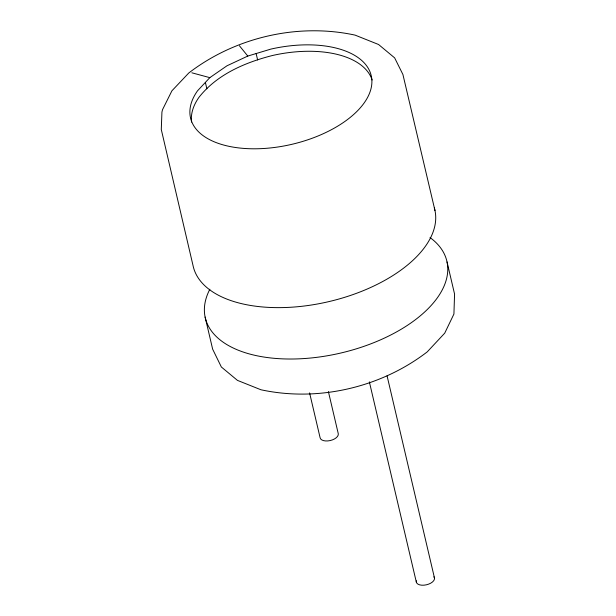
<?xml version="1.0" encoding="UTF-8"?>
<svg xmlns="http://www.w3.org/2000/svg" width="616" height="616" viewBox="0 0 616 616"><rect width="100%" height="100%" fill="white"/><g stroke="black" fill="none" stroke-linecap="round" stroke-linejoin="round"><path stroke-width="0.92" d="M209.825 77.647L197.528 90.806A92.785 48.756 -13.2 0 0 259.367 148.71A92.785 48.756 -13.2 0 0 371.71 84.816A92.785 48.756 -13.2 0 0 270.855 49.103L247.786 56.064L226.965 65.797L209.825 77.647L191.861 72.803M239.416 45.753L247.786 56.064M434.988 210.572L402.91 74.474L394.64 57.866L378.563 44.498L355.055 35.112C297.782 22.738 235.181 37.33 188.781 72.988L171.918 90.806L162.524 109.671L161.931 112.081L161.284 129.514L193.062 265.681A124.062 65.196 -13.2 0 0 329.914 301.363A124.062 65.196 -13.2 0 0 434.334 207.977M447.039 261.962L454.57 294.078L453.923 314.037L444.721 333.156L427.219 351.89C380.819 387.541 318.218 402.132 260.945 389.766L237.437 380.372L221.36 367.005L212.651 349.18L205.12 317.063M387.071 375.86L434.473 577.954M369.361 381.866L416.324 582.089M256.133 53.546L257.634 59.968M328.382 391.553L338.269 433.702A9.302 4.889 -13.2 0 1 330.207 440.555A9.302 4.889 -13.2 0 1 320.127 437.837L309.586 392.869M205.374 82.413L206.884 88.835M433.903 576.784A9.302 4.889 -13.2 0 1 426.403 584.807A9.302 4.889 -13.2 0 1 416.377 580.78M430.022 237.56A124.062 65.196 -13.2 0 1 341.002 352.976A124.062 65.196 -13.2 0 1 209.848 289.243M191.622 122.068A92.785 48.756 -13.2 0 1 199.037 97.228C217.055 74.428 244.875 62.539 272.364 55.525A92.785 48.756 -13.2 0 1 372.149 80.011"/></g></svg>
